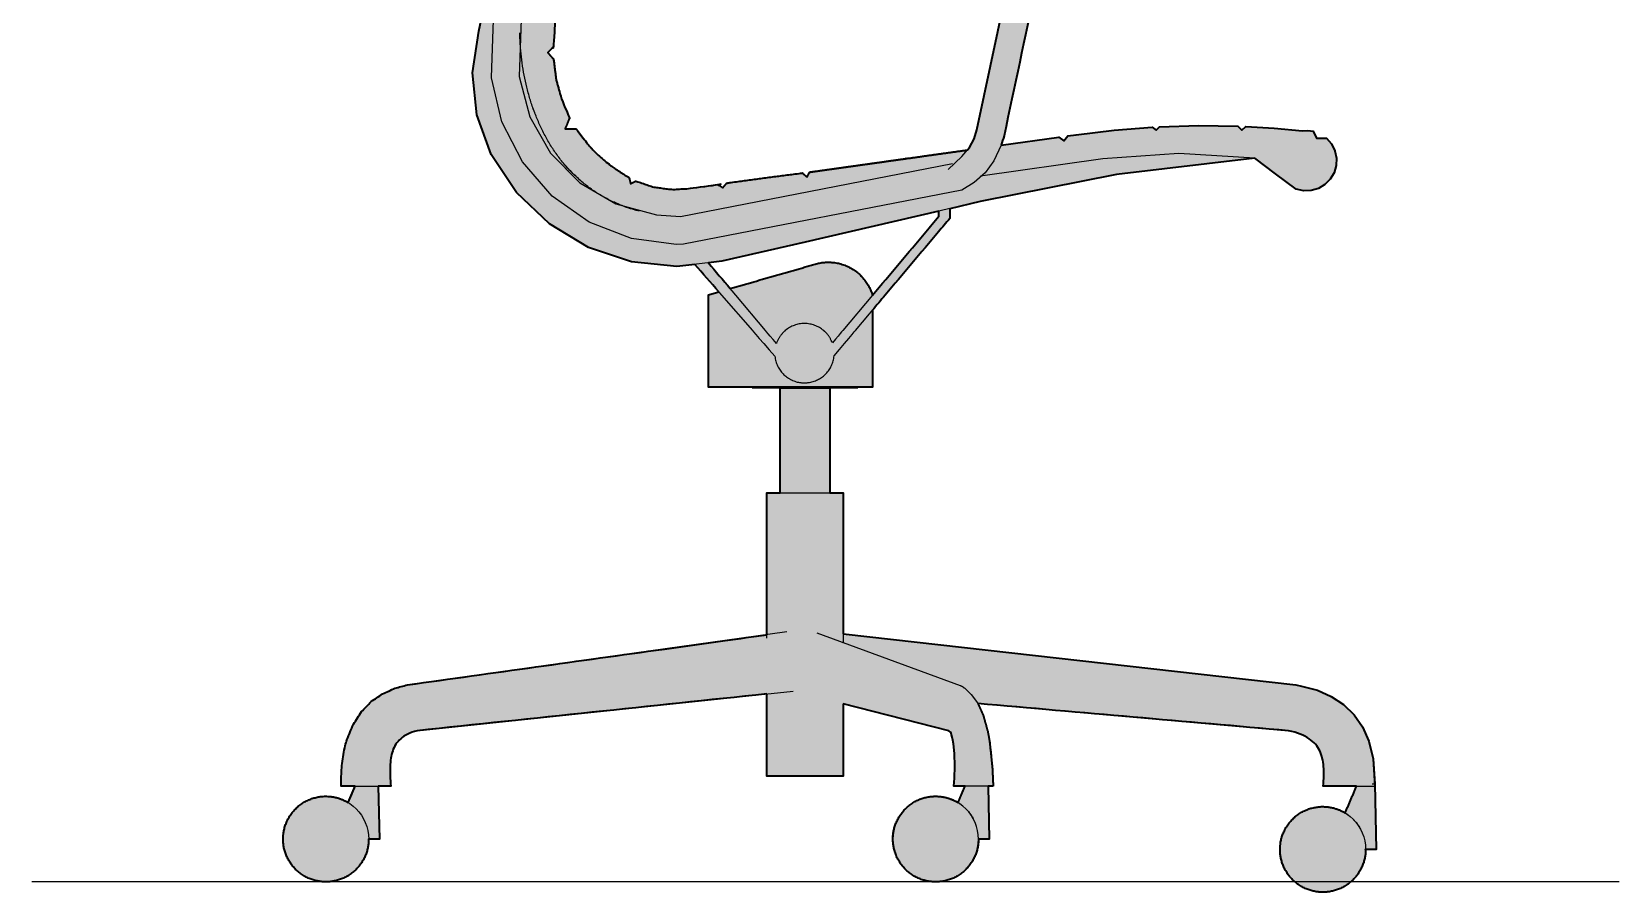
# Model space of a CAD drawing. Header units: millimetres. Extents: x 0 to 2114, y 0 to 2318.
# Drawn here: x 1172 to 2114, y 1297 to 1808 of the extents above; entities that cross this region are included whole.
import ezdxf

# ---------------------------------------------------------------- set-up
doc = ezdxf.new("R2010")
doc.units = ezdxf.units.MM
doc.layers.add('Blocks', color=7, linetype='Continuous')
doc.layers.add('Blocks$Fill', color=7, linetype='Continuous', true_color=0xffffff)
for name, color, linetype, lineweight, true_color in [('Blocks$Inner', 7, 'Continuous', 25, 0x007f00), ('Blocks$Outline', 7, 'Continuous', 35, 0xff3f3f), ('Groud', 7, 'Continuous', 25, 0x243775)]:
    doc.layers.add(name, color=color, linetype=linetype, lineweight=lineweight, true_color=true_color)

# ---------------------------------------------------------------- blocks, each defined once
blk = doc.blocks.new('Eames Aluminum Office Chair Side')
at = {"layer": 'Blocks$Fill'}
h = blk.add_hatch(color=256, dxfattribs=at)
h.paths.add_polyline_path([(575.4, 437.19), (609.6, 442), (612.62, 439.74), (614.87, 442.74), (619.84, 443.44), (642.38, 446.13), (664.97, 447.9), (667.39, 446.09), (669.43, 448.13), (692.61, 448.79), (715.8, 448.47), (718.19, 446.09), (720.62, 448.28), (737.43, 447.29), (754.23, 445.78), (757.41, 445.92), (760.56, 445.49), (762.64, 441.33), (768.56, 441.33), (771.48, 437.95), (773.47, 433.95), (774.42, 429.58), (774.25, 425.12), (772.99, 420.84), (770.7, 417), (767.54, 413.85), (763.7, 411.57), (759.41, 410.32), (754.95, 410.17), (750.58, 411.12), (738.18, 420.19), (725.97, 429.52), (643.92, 419.88), (562.91, 403.69), (544.9, 399.53), (544.9, 393.79), (538.15, 385.76), (499.02, 339.24), (499.02, 293.69), (401.73, 293.69), (401.73, 348.46), (407.73, 350.18), (393.58, 366.42), (382.86, 365.16), (355.98, 367.95), (330.36, 376.53), (307.23, 390.49), (287.71, 409.17), (272.73, 431.65), (264.11, 455.15), (261.6, 480.05), (265.36, 504.8), (275.53, 553.32), (275.57, 554.37), (276.88, 591.85), (278.78, 602.95), (279.22, 605.58), (279.24, 611.19), (276.34, 640.99), (268.74, 669.95), (249.81, 726.75), (249.31, 728.39), (223.81, 728.39), (222.62, 728.54), (221.27, 729.05), (219.91, 729.91), (218.58, 731.09), (217.32, 732.56), (216.15, 734.28), (215.14, 736.19), (214.29, 738.22), (213.65, 740.34), (213.03, 744.51), (213.09, 746.73), (213.34, 748.22), (213.84, 749.75), (214.56, 751), (215.47, 751.93), (216.54, 752.52), (217.85, 752.74), (238.97, 752.74), (242, 752.74), (232.58, 784.09), (221.13, 834.21), (214.95, 885.26), (214.19, 930.37), (218.06, 975.32), (220.88, 975.32), (214.99, 976.78), (209.63, 979.65), (205.16, 983.75), (201.83, 988.83), (199.87, 994.58), (199.5, 998.13), (199.88, 1001.67), (200.97, 1005.06), (202.74, 1008.16), (206.22, 1008.86), (207.11, 1012.41), (209.37, 1013.7), (211.81, 1014.64), (214.36, 1015.21), (219.22, 1015.21), (223.2, 1014.14), (226.82, 1012.17), (229.87, 1009.4), (232.92, 1004.93), (234.88, 999.89), (234.94, 999.68), (235, 999.44), (235.13, 998.89), (235.25, 998.26), (235.38, 997.53), (232.41, 994.57), (236.14, 991.77), (238.19, 966.62), (239.46, 941.3), (235.59, 937.42), (239.7, 934.33), (240.36, 911.98), (241.51, 889.37), (238.76, 886.62), (241.91, 884.26), (242.83, 874.54), (244.02, 864.84), (245.46, 855.15), (247.16, 845.48), (244.32, 839.79), (248.75, 837.57), (250.65, 829.12), (252.71, 820.71), (254.96, 812.36), (257.37, 804.05), (259.93, 795.79), (262.65, 787.56), (260.99, 784.23), (264.23, 782.98), (267.14, 774.85), (270.19, 766.73), (275.17, 754.02), (279.98, 741.24), (277.65, 736.6), (282.57, 734.14), (289.79, 713.51), (296.6, 692.73), (294.32, 688.18), (298.7, 685.99), (301.3, 677.45), (307.8, 656.92), (311.14, 644.82), (309.4, 641.35), (311.91, 640.1), (311.91, 640.1), (318.38, 642.2), (320.07, 642.37), (319.54, 647.02), (553.59, 674), (553.95, 670.91), (560.77, 671.36), (570.07, 670.4), (574.04, 669.28), (579.08, 667.86), (587.51, 663.82), (595.13, 658.39), (601.7, 651.74), (607.04, 644.07), (610.98, 635.59), (613.42, 626.57), (614.27, 617.26), (614.27, 617.25), (614.27, 617.25), (614.27, 617.24), (614.27, 617.24), (614.27, 617.23), (614.27, 617.23), (614.27, 617.22), (614.27, 617.22), (577.1, 442.82)], flags=0)
h.paths.add_polyline_path([(597.79, 618.79), (596.62, 626.47), (593.88, 633.77), (589.69, 640.36), (584.23, 645.96), (577.73, 650.32), (569.6, 653.43), (562.75, 654.67), (554.12, 654.35), (392.99, 633.17), (321.09, 625.79), (315.42, 623.66), (316.27, 617.78), (318.2, 595.36), (314.96, 592.93), (318.36, 590.39), (317.81, 568.37), (315.3, 546.44), (311.79, 542.93), (314.15, 539.77), (311.14, 517.69), (309.64, 495.54), (306.23, 492.12), (309.71, 488.26), (311.2, 476.26), (314.38, 464.62), (319.2, 453.51), (316.55, 446.88), (323.05, 446.88), (331.84, 435.48), (342.45, 425.72), (354.55, 417.91), (355.44, 414.34), (358.58, 415.91), (369.08, 412.33), (380.09, 410.89), (391.17, 411.62), (407.18, 413.98), (410.21, 411.96), (412.55, 414.74), (434.96, 417.81), (457.4, 420.67), (460.22, 418.31), (461.67, 421.21), (555.42, 434.38), (556.64, 435.83), (559.38, 440.97), (561.04, 446.3)], flags=0)
h.paths.add_polyline_path([(414.52, 352.13), (465.29, 366.69), (465.87, 366.85), (466.46, 367), (467.06, 367.13), (467.67, 367.26), (468.29, 367.37), (468.91, 367.47), (469.54, 367.55), (470.17, 367.62), (470.81, 367.67), (471.46, 367.71), (472.11, 367.74), (472.77, 367.75), (473.43, 367.74), (474.1, 367.72), (474.77, 367.68), (475.44, 367.62), (476.11, 367.55), (476.78, 367.46), (477.45, 367.35), (478.13, 367.23), (478.8, 367.09), (479.47, 366.93), (480.14, 366.75), (480.81, 366.55), (481.47, 366.34), (482.13, 366.11), (482.79, 365.87), (483.44, 365.6), (484.08, 365.32), (484.71, 365.02), (485.34, 364.71), (485.96, 364.38), (486.58, 364.03), (487.18, 363.67), (487.77, 363.29), (488.35, 362.9), (488.92, 362.5), (489.48, 362.08), (490.03, 361.65), (490.57, 361.2), (491.09, 360.74), (491.6, 360.27), (492.09, 359.79), (492.58, 359.3), (493.04, 358.8), (493.5, 358.29), (493.93, 357.77), (494.36, 357.24), (494.76, 356.71), (495.15, 356.16), (495.53, 355.62), (495.89, 355.06), (496.24, 354.5), (496.57, 353.94), (496.88, 353.37), (497.18, 352.8), (497.46, 352.23), (497.73, 351.65), (497.98, 351.07), (498.22, 350.5), (498.44, 349.92), (498.65, 349.34), (498.84, 348.76), (499.02, 348.18), (538.4, 395.01), (538.4, 398.03), (409.69, 368.32), (401.7, 367.38)], flags=0)
blk.add_hatch(color=256, dxfattribs=at).paths.add_polyline_path([(791.71, 19.25), (791.7, 18.68), (791.68, 18.12), (791.65, 17.54), (791.61, 16.97), (791.55, 16.39), (791.47, 15.8), (791.39, 15.22), (791.29, 14.63), (791.17, 14.04), (791.04, 13.44), (790.89, 12.85), (790.73, 12.26), (790.55, 11.67), (790.36, 11.08), (790.15, 10.49), (789.93, 9.9), (789.69, 9.31), (789.43, 8.73), (789.16, 8.16), (788.87, 7.58), (788.57, 7.01), (788.25, 6.45), (787.92, 5.9), (787.57, 5.35), (787.21, 4.81), (786.83, 4.28), (786.44, 3.75), (786.03, 3.24), (785.61, 2.73), (785.18, 2.24), (784.73, 1.76), (784.27, 1.29), (783.8, 0.83), (783.32, 0.38), (782.82, -0.05), (782.32, -0.47), (781.81, -0.88), (781.28, -1.27), (780.75, -1.65), (780.21, -2.01), (779.66, -2.36), (779.11, -2.69), (778.54, -3.01), (777.98, -3.31), (777.4, -3.6), (776.83, -3.87), (776.24, -4.13), (775.66, -4.37), (775.07, -4.59), (774.48, -4.8), (773.89, -4.99), (773.3, -5.17), (772.71, -5.33), (772.11, -5.48), (771.52, -5.61), (770.93, -5.73), (770.34, -5.83), (769.76, -5.92), (769.17, -5.99), (768.59, -6.05), (768.01, -6.09), (767.44, -6.13), (766.87, -6.15), (766.31, -6.15), (765.75, -6.15), (765.18, -6.13), (764.6, -6.09), (764.03, -6.05), (763.45, -5.99), (762.86, -5.92), (762.28, -5.83), (761.69, -5.73), (761.1, -5.61), (760.51, -5.48), (759.91, -5.33), (759.32, -5.17), (758.73, -4.99), (758.14, -4.8), (757.55, -4.59), (756.96, -4.37), (756.38, -4.13), (755.79, -3.87), (755.22, -3.6), (754.64, -3.31), (754.08, -3.01), (753.51, -2.69), (752.96, -2.36), (752.41, -2.01), (751.87, -1.65), (751.34, -1.27), (750.81, -0.88), (750.3, -0.47), (749.8, -0.05), (749.3, 0.38), (748.82, 0.83), (748.35, 1.29), (747.89, 1.76), (747.44, 2.24), (747.01, 2.73), (746.59, 3.24), (746.18, 3.75), (745.79, 4.28), (745.41, 4.81), (745.05, 5.35), (744.7, 5.9), (744.37, 6.45), (744.05, 7.01), (743.75, 7.58), (743.46, 8.16), (743.19, 8.73), (742.93, 9.31), (742.69, 9.9), (742.47, 10.49), (742.26, 11.08), (742.07, 11.67), (741.89, 12.26), (741.73, 12.85), (741.58, 13.44), (741.45, 14.04), (741.33, 14.63), (741.23, 15.22), (741.14, 15.8), (741.07, 16.39), (741.01, 16.97), (740.97, 17.54), (740.93, 18.12), (740.92, 18.68), (740.91, 19.25), (740.92, 19.81), (740.93, 20.38), (740.97, 20.95), (741.01, 21.53), (741.07, 22.11), (741.14, 22.7), (741.23, 23.28), (741.33, 23.87), (741.45, 24.46), (741.58, 25.05), (741.73, 25.64), (741.89, 26.24), (742.07, 26.83), (742.26, 27.42), (742.47, 28.01), (742.69, 28.6), (742.93, 29.18), (743.19, 29.76), (743.46, 30.34), (743.75, 30.91), (744.05, 31.48), (744.37, 32.04), (744.7, 32.6), (745.05, 33.15), (745.41, 33.69), (745.79, 34.22), (746.18, 34.74), (746.59, 35.26), (747.01, 35.76), (747.44, 36.26), (747.89, 36.74), (748.35, 37.21), (748.82, 37.67), (749.3, 38.11), (749.8, 38.55), (750.3, 38.97), (750.81, 39.37), (751.34, 39.77), (751.87, 40.14), (752.41, 40.51), (752.96, 40.86), (753.51, 41.19), (754.08, 41.51), (754.64, 41.81), (755.22, 42.1), (755.79, 42.37), (756.38, 42.63), (756.96, 42.87), (757.55, 43.09), (758.14, 43.3), (758.73, 43.49), (759.32, 43.67), (759.91, 43.83), (760.51, 43.98), (761.1, 44.11), (761.69, 44.22), (762.28, 44.33), (762.86, 44.41), (763.45, 44.49), (764.03, 44.55), (764.6, 44.59), (765.18, 44.62), (765.75, 44.64), (766.31, 44.65), (767.12, 44.64), (767.93, 44.6), (768.75, 44.53), (769.58, 44.44), (770.42, 44.31), (771.26, 44.16), (772.11, 43.98), (772.95, 43.76), (773.8, 43.52), (774.22, 43.39), (774.64, 43.24), (775.06, 43.09), (775.48, 42.94), (775.9, 42.77), (776.31, 42.6), (776.73, 42.41), (777.14, 42.22), (777.55, 42.02), (777.96, 41.82), (778.37, 41.6), (778.77, 41.38), (779.17, 41.15), (779.56, 40.92), (786.38, 56.82), (766.6, 56.82), (766.8, 59.92), (766.9, 62.89), (766.91, 64.32), (766.89, 65.72), (766.84, 67.08), (766.75, 68.41), (766.63, 69.7), (766.55, 70.33), (766.46, 70.95), (766.36, 71.56), (766.25, 72.17), (766.13, 72.76), (766, 73.35), (765.86, 73.93), (765.7, 74.5), (765.53, 75.06), (765.35, 75.61), (765.15, 76.16), (764.94, 76.7), (764.72, 77.23), (764.48, 77.75), (764.22, 78.26), (763.95, 78.77), (763.67, 79.27), (763.36, 79.76), (763.04, 80.24), (762.7, 80.72), (762.34, 81.18), (761.97, 81.64), (761.77, 81.87), (761.57, 82.09), (761.37, 82.31), (761.15, 82.53), (760.72, 82.96), (760.26, 83.38), (759.77, 83.8), (759.27, 84.2), (758.74, 84.59), (758.18, 84.98), (757.61, 85.35), (757, 85.72), (756.38, 86.07), (755.72, 86.42), (755.05, 86.75), (754.35, 87.08), (753.62, 87.39), (752.87, 87.69), (752.1, 87.98), (751.3, 88.26), (750.48, 88.53), (749.64, 88.78), (748.77, 89.03), (747.87, 89.26), (746.96, 89.48), (746.02, 89.69), (561.58, 105.83), (564.73, 98.9), (567.45, 89.1), (568.58, 82.87), (570.12, 68.08), (570.65, 56.82), (567.64, 56.82), (568.28, 25.4), (561.93, 25.4), (561.92, 24.84), (561.91, 24.27), (561.87, 23.69), (561.83, 23.12), (561.77, 22.54), (561.7, 21.95), (561.61, 21.37), (561.51, 20.78), (561.39, 20.19), (561.26, 19.6), (561.11, 19), (560.95, 18.41), (560.77, 17.82), (560.58, 17.23), (560.37, 16.64), (560.15, 16.05), (559.91, 15.47), (559.65, 14.88), (559.38, 14.31), (559.09, 13.73), (558.79, 13.17), (558.47, 12.6), (558.14, 12.05), (557.79, 11.5), (557.43, 10.96), (557.05, 10.43), (556.66, 9.9), (556.25, 9.39), (555.83, 8.89), (555.4, 8.39), (554.95, 7.91), (554.49, 7.44), (554.02, 6.98), (553.54, 6.53), (553.04, 6.1), (552.54, 5.68), (552.03, 5.27), (551.5, 4.88), (550.97, 4.5), (550.43, 4.14), (549.88, 3.79), (549.33, 3.46), (548.76, 3.14), (548.2, 2.84), (547.62, 2.55), (547.05, 2.28), (546.46, 2.02), (545.88, 1.78), (545.29, 1.56), (544.7, 1.35), (544.11, 1.16), (543.52, 0.98), (542.93, 0.82), (542.33, 0.67), (541.74, 0.54), (541.15, 0.42), (540.56, 0.32), (539.98, 0.23), (539.39, 0.16), (538.81, 0.1), (538.24, 0.06), (537.66, 0.03), (537.09, 0.01), (536.53, 0), (535.97, 0.01), (535.4, 0.03), (534.83, 0.06), (534.25, 0.1), (533.67, 0.16), (533.08, 0.23), (532.5, 0.32), (531.91, 0.42), (531.32, 0.54), (530.73, 0.67), (530.13, 0.82), (529.54, 0.98), (528.95, 1.16), (528.36, 1.35), (527.77, 1.56), (527.18, 1.78), (526.6, 2.02), (526.01, 2.28), (525.44, 2.55), (524.86, 2.84), (524.3, 3.14), (523.74, 3.46), (523.18, 3.79), (522.63, 4.14), (522.09, 4.5), (521.56, 4.88), (521.04, 5.27), (520.52, 5.68), (520.02, 6.1), (519.52, 6.53), (519.04, 6.98), (518.57, 7.44), (518.11, 7.91), (517.66, 8.39), (517.23, 8.89), (516.81, 9.39), (516.4, 9.9), (516.01, 10.43), (515.63, 10.96), (515.27, 11.5), (514.92, 12.05), (514.59, 12.6), (514.27, 13.17), (513.97, 13.73), (513.68, 14.31), (513.41, 14.88), (513.15, 15.47), (512.91, 16.05), (512.69, 16.64), (512.48, 17.23), (512.29, 17.82), (512.11, 18.41), (511.95, 19), (511.8, 19.6), (511.67, 20.19), (511.55, 20.78), (511.45, 21.37), (511.37, 21.95), (511.29, 22.54), (511.23, 23.12), (511.19, 23.69), (511.16, 24.27), (511.14, 24.84), (511.13, 25.4), (511.14, 25.96), (511.16, 26.53), (511.19, 27.11), (511.23, 27.68), (511.29, 28.26), (511.37, 28.85), (511.45, 29.43), (511.55, 30.02), (511.67, 30.61), (511.8, 31.2), (511.95, 31.8), (512.11, 32.39), (512.29, 32.98), (512.48, 33.57), (512.69, 34.16), (512.91, 34.75), (513.15, 35.33), (513.41, 35.92), (513.68, 36.49), (513.97, 37.07), (514.27, 37.63), (514.59, 38.2), (514.92, 38.75), (515.27, 39.3), (515.63, 39.84), (516.01, 40.37), (516.4, 40.9), (516.81, 41.41), (517.23, 41.91), (517.66, 42.41), (518.11, 42.89), (518.57, 43.36), (519.04, 43.82), (519.52, 44.27), (520.02, 44.7), (520.52, 45.12), (521.04, 45.53), (521.56, 45.92), (522.09, 46.3), (522.63, 46.66), (523.18, 47.01), (523.74, 47.34), (524.3, 47.66), (524.86, 47.96), (525.44, 48.25), (526.01, 48.52), (526.6, 48.78), (527.18, 49.02), (527.77, 49.24), (528.36, 49.45), (528.95, 49.64), (529.54, 49.82), (530.13, 49.98), (530.73, 50.13), (531.32, 50.26), (531.91, 50.38), (532.5, 50.48), (533.08, 50.57), (533.67, 50.64), (534.25, 50.7), (534.83, 50.74), (535.4, 50.77), (535.97, 50.79), (536.53, 50.8), (537.34, 50.79), (538.15, 50.75), (538.98, 50.68), (539.81, 50.59), (540.64, 50.47), (541.48, 50.31), (542.33, 50.13), (543.17, 49.92), (544.02, 49.67), (544.44, 49.54), (544.86, 49.4), (545.28, 49.25), (545.7, 49.09), (546.12, 48.92), (546.53, 48.75), (546.95, 48.56), (547.36, 48.37), (547.77, 48.18), (548.18, 47.97), (548.59, 47.76), (548.99, 47.53), (549.39, 47.3), (549.79, 47.07), (553.97, 56.82), (547.56, 56.82), (547.26, 56.82), (547.61, 61.57), (547.82, 68.67), (547.65, 76.14), (547.1, 81.85), (546.74, 84.04), (546.34, 85.87), (545.94, 87.33), (545.64, 88.21), (545.35, 88.9), (544.28, 89.71), (481.65, 105.6), (481.65, 62.71), (436.3, 62.71), (436.3, 111.56), (228.79, 89.71), (228, 89.5), (227.24, 89.27), (226.5, 89.04), (225.79, 88.79), (225.1, 88.53), (224.43, 88.27), (223.79, 87.98), (223.17, 87.69), (222.57, 87.39), (222, 87.08), (221.44, 86.75), (220.91, 86.42), (220.4, 86.07), (219.91, 85.72), (219.45, 85.35), (219.22, 85.17), (219, 84.98), (218.78, 84.79), (218.57, 84.59), (218.36, 84.4), (218.16, 84.2), (217.96, 84), (217.77, 83.8), (217.58, 83.59), (217.4, 83.38), (217.22, 83.17), (217.05, 82.96), (216.88, 82.75), (216.71, 82.53), (216.4, 82.09), (216.1, 81.64), (215.81, 81.18), (215.54, 80.72), (215.29, 80.24), (215.05, 79.76), (214.82, 79.27), (214.61, 78.77), (214.41, 78.26), (214.23, 77.75), (214.05, 77.23), (213.89, 76.7), (213.74, 76.16), (213.6, 75.61), (213.47, 75.06), (213.35, 74.5), (213.25, 73.93), (213.15, 73.35), (213.06, 72.76), (212.99, 72.17), (212.86, 70.95), (212.77, 69.7), (212.7, 68.41), (212.67, 67.08), (212.67, 65.72), (212.74, 62.89), (212.9, 59.92), (213.14, 56.82), (206.64, 56.82), (205.69, 56.82), (206.33, 25.4), (199.98, 25.4), (199.97, 24.84), (199.96, 24.27), (199.92, 23.69), (199.88, 23.12), (199.82, 22.54), (199.75, 21.95), (199.66, 21.37), (199.56, 20.78), (199.44, 20.19), (199.31, 19.6), (199.16, 19), (199, 18.41), (198.82, 17.82), (198.63, 17.23), (198.42, 16.64), (198.2, 16.05), (197.96, 15.47), (197.7, 14.88), (197.43, 14.31), (197.14, 13.73), (196.84, 13.17), (196.52, 12.6), (196.19, 12.05), (195.84, 11.5), (195.48, 10.96), (195.1, 10.43), (194.71, 9.9), (194.3, 9.39), (193.88, 8.89), (193.45, 8.39), (193, 7.91), (192.54, 7.44), (192.07, 6.98), (191.59, 6.53), (191.09, 6.1), (190.59, 5.68), (190.08, 5.27), (189.55, 4.88), (189.02, 4.5), (188.48, 4.14), (187.93, 3.79), (187.38, 3.46), (186.81, 3.14), (186.25, 2.84), (185.67, 2.55), (185.1, 2.28), (184.51, 2.02), (183.93, 1.78), (183.34, 1.56), (182.75, 1.35), (182.16, 1.16), (181.57, 0.98), (180.98, 0.82), (180.38, 0.67), (179.79, 0.54), (179.2, 0.42), (178.61, 0.32), (178.03, 0.23), (177.44, 0.16), (176.86, 0.1), (176.29, 0.06), (175.71, 0.03), (175.14, 0.01), (174.58, 0), (174.02, 0.01), (173.45, 0.03), (172.88, 0.06), (172.3, 0.1), (171.72, 0.16), (171.13, 0.23), (170.55, 0.32), (169.96, 0.42), (169.37, 0.54), (168.78, 0.67), (168.18, 0.82), (167.59, 0.98), (167, 1.16), (166.41, 1.35), (165.82, 1.56), (165.23, 1.78), (164.65, 2.02), (164.06, 2.28), (163.49, 2.55), (162.91, 2.84), (162.35, 3.14), (161.79, 3.46), (161.23, 3.79), (160.68, 4.14), (160.14, 4.5), (159.61, 4.88), (159.09, 5.27), (158.57, 5.68), (158.07, 6.1), (157.57, 6.53), (157.09, 6.98), (156.62, 7.44), (156.16, 7.91), (155.71, 8.39), (155.28, 8.89), (154.86, 9.39), (154.45, 9.9), (154.06, 10.43), (153.68, 10.96), (153.32, 11.5), (152.97, 12.05), (152.64, 12.6), (152.32, 13.17), (152.02, 13.73), (151.73, 14.31), (151.46, 14.88), (151.2, 15.47), (150.96, 16.05), (150.74, 16.64), (150.53, 17.23), (150.34, 17.82), (150.16, 18.41), (150, 19), (149.85, 19.6), (149.72, 20.19), (149.6, 20.78), (149.5, 21.37), (149.42, 21.95), (149.34, 22.54), (149.28, 23.12), (149.24, 23.69), (149.21, 24.27), (149.19, 24.84), (149.18, 25.4), (149.19, 25.96), (149.21, 26.53), (149.24, 27.11), (149.28, 27.68), (149.34, 28.26), (149.42, 28.85), (149.5, 29.43), (149.6, 30.02), (149.72, 30.61), (149.85, 31.2), (150, 31.8), (150.16, 32.39), (150.34, 32.98), (150.53, 33.57), (150.74, 34.16), (150.96, 34.75), (151.2, 35.33), (151.46, 35.92), (151.73, 36.49), (152.02, 37.07), (152.32, 37.63), (152.64, 38.2), (152.97, 38.75), (153.32, 39.3), (153.68, 39.84), (154.06, 40.37), (154.45, 40.9), (154.86, 41.41), (155.28, 41.91), (155.71, 42.41), (156.16, 42.89), (156.62, 43.36), (157.09, 43.82), (157.57, 44.27), (158.07, 44.7), (158.57, 45.12), (159.09, 45.53), (159.61, 45.92), (160.14, 46.3), (160.68, 46.66), (161.23, 47.01), (161.79, 47.34), (162.35, 47.66), (162.91, 47.96), (163.49, 48.25), (164.06, 48.52), (164.65, 48.78), (165.23, 49.02), (165.82, 49.24), (166.41, 49.45), (167, 49.64), (167.59, 49.82), (168.18, 49.98), (168.78, 50.13), (169.37, 50.26), (169.96, 50.38), (170.55, 50.48), (171.13, 50.57), (171.72, 50.64), (172.3, 50.7), (172.88, 50.74), (173.45, 50.77), (174.02, 50.79), (174.58, 50.8), (175.39, 50.79), (176.2, 50.75), (177.03, 50.68), (177.86, 50.59), (178.69, 50.47), (179.53, 50.31), (180.38, 50.13), (181.22, 49.92), (182.07, 49.67), (182.49, 49.54), (182.91, 49.4), (183.33, 49.25), (183.75, 49.09), (184.17, 48.92), (184.58, 48.75), (185, 48.56), (185.41, 48.37), (185.82, 48.18), (186.23, 47.97), (186.64, 47.76), (187.04, 47.53), (187.44, 47.3), (187.84, 47.07), (192.02, 56.82), (183.63, 56.82), (183.7, 61.56), (183.79, 64), (183.93, 66.48), (184.14, 69.02), (184.41, 71.61), (184.78, 74.27), (185, 75.62), (185.24, 76.98), (185.76, 79.51), (186.3, 81.78), (186.55, 82.73), (186.77, 83.5), (186.86, 83.8), (186.95, 84.05), (186.99, 84.15), (187.01, 84.19), (187.02, 84.23), (187.04, 84.27), (187.05, 84.3), (187.06, 84.31), (187.07, 84.32), (187.07, 84.34), (187.08, 84.35), (190.9, 93.59), (195.74, 101.05), (201.48, 106.97), (208.18, 111.64), (215.6, 114.9), (222.96, 116.94), (375.47, 138.19), (411.64, 143.22), (436.3, 146.66), (436.3, 230.98), (444.24, 230.98), (444.24, 293.22), (473.71, 293.22), (473.71, 230.98), (481.65, 230.98), (481.65, 147.23), (750.32, 116.96), (753.64, 116.23), (763.07, 113.74), (771.29, 110.1), (778.59, 105.22), (784.82, 99.14), (789.81, 92), (793.66, 83.47), (796.2, 73.07), (797.08, 58.14), (797.27, 58.14), (798.06, 19.25)], flags=0)
at = {"layer": 'Blocks$Inner'}
for p, q in [((414.52, 352.13), (465.29, 366.69)), ((427.57, 293.22), (490.38, 293.22)), ((444.24, 230.98), (444.24, 293.22)), ((473.71, 293.22), (473.71, 230.98)), ((411.64, 143.22), (375.47, 138.19)), ((465.92, 147.81), (551.06, 116.6)), ((561.58, 105.83), (746.02, 89.69)), ((553.97, 56.82), (549.79, 47.07)), ((786.38, 56.82), (779.56, 40.92))]:
    blk.add_line(p, q, dxfattribs=at)
for points in [[(597.79, 618.77), (596.62, 626.47), (593.88, 633.77), (589.69, 640.36), (584.23, 645.96), (577.73, 650.32), (569.6, 653.43), (562.75, 654.67), (554.12, 654.35), (392.99, 633.17), (321.09, 625.79), (315.23, 623.59), (307.29, 618.91), (301.76, 613.49), (297.49, 607.06), (294.65, 599.89), (293.31, 591.26), (289.34, 477.94)], [(311.14, 517.69), (309.64, 495.54), (306.23, 492.12), (309.71, 488.26), (311.2, 476.26), (314.38, 464.62), (319.2, 453.51), (316.55, 446.88), (323.05, 446.88), (331.84, 435.48), (342.45, 425.72), (354.55, 417.91), (355.44, 414.34), (358.58, 415.91), (369.08, 412.33), (380.09, 410.89), (391.17, 411.62)], [(614.27, 617.22), (577.1, 442.82), (575.4, 437.19), (571.08, 427.82), (565.83, 420.87), (559.39, 415.01), (551.97, 410.43), (386.84, 378.4), (382.53, 378.36), (355.89, 381.84), (330.86, 391.59), (308.9, 407.04), (291.28, 427.29), (279.04, 451.15), (272.87, 477.25)], [(544.03, 422.79), (552.11, 430.46), (556.64, 435.83), (559.38, 440.97), (561.04, 446.3), (597.8, 618.82)], [(272.87, 477.28), (276.88, 591.85), (278.78, 602.95)], [(575.14, 437.15), (609.6, 442), (612.62, 439.74), (614.87, 442.74), (619.84, 443.44), (642.38, 446.13), (664.97, 447.9), (667.39, 446.09), (669.43, 448.13), (692.61, 448.79), (715.8, 448.47), (718.19, 446.09), (720.62, 448.28), (737.43, 447.29), (754.23, 445.78), (757.41, 445.92), (760.56, 445.49), (762.64, 441.33), (768.56, 441.33), (771.48, 437.95), (773.47, 433.95), (774.42, 429.58), (774.25, 425.12), (772.99, 420.84), (770.7, 417), (767.54, 413.85), (763.7, 411.57), (759.41, 410.32), (754.95, 410.17), (750.58, 411.12), (738.18, 420.19), (725.97, 429.52), (643.92, 419.88), (562.91, 403.69), (458.97, 379.69), (409.69, 368.32), (382.86, 365.16), (355.98, 367.95), (330.36, 376.53), (307.23, 390.49), (287.71, 409.17), (272.73, 431.65), (264.11, 455.15), (261.6, 480.05), (265.36, 504.8)], [(289.34, 477.97), (295.58, 454.02), (307.83, 432.49), (325.28, 414.87), (346.74, 402.35), (370.72, 395.82), (385.08, 394.96), (546.47, 426.25)], [(407.18, 413.98), (410.21, 411.96), (412.55, 414.74), (434.96, 417.81), (457.4, 420.67), (460.22, 418.31), (461.67, 421.21), (555.42, 434.38)], [(725.97, 429.52), (680.82, 432.33), (635.69, 429.06), (563.04, 418.85)], [(476.22, 312.14), (479.48, 316.02), (482.46, 319.56), (484.99, 322.57), (486.94, 324.89), (488.21, 326.39), (488.87, 327.18), (506.54, 348.18), (538.15, 385.76), (544.9, 393.79), (544.9, 399.53)], [(538.4, 398.03), (538.4, 395.01), (530.63, 385.76), (499.02, 348.18)], [(393.58, 366.42), (409.47, 348.18), (427.78, 327.18), (428.47, 326.39), (429.8, 324.86), (431.85, 322.51), (434.52, 319.45), (437.65, 315.85), (441.08, 311.91)], [(441.96, 319.51), (440, 321.85), (438.35, 323.81), (437.06, 325.34), (436.18, 326.39), (435.51, 327.18), (417.84, 348.18), (401.7, 367.38)], [(499.02, 339.24), (499.02, 293.69), (401.73, 293.69), (401.73, 348.46), (407.73, 350.18)], [(499.02, 348.18), (481.35, 327.18), (480.69, 326.39), (479.84, 325.38), (478.62, 323.93), (477.05, 322.07), (475.2, 319.86)], [(436.3, 144.69), (436.3, 230.98), (481.65, 230.98), (481.65, 141.74)], [(448.11, 148.3), (222.96, 116.94), (215.6, 114.9), (208.18, 111.64), (201.48, 106.97), (195.74, 101.05), (190.9, 93.59), (187.08, 84.35)], [(797.16, 56.82), (796.2, 73.07), (793.66, 83.47), (789.81, 92), (784.82, 99.14), (778.59, 105.22), (771.29, 110.1), (763.07, 113.74), (753.64, 116.23), (750.32, 116.96), (481.65, 147.23)], [(228.79, 89.71), (451.92, 113.2)], [(553.25, 115.22), (553.78, 114.93), (557.66, 111.29), (561.43, 106.16), (564.73, 98.9), (567.45, 89.1), (568.58, 82.87), (570.12, 68.08), (570.65, 56.82), (570.44, 56.82)], [(481.65, 105.68), (481.65, 62.71), (436.3, 62.71), (436.3, 111.56)], [(570.65, 56.82), (570.04, 56.82), (568.72, 56.82), (566.74, 56.82), (559.94, 56.82), (556.66, 56.82), (553.7, 56.82), (551.21, 56.82), (549.32, 56.82), (548.1, 56.82), (547.56, 56.82), (547.26, 56.82), (547.61, 61.57), (547.82, 68.67), (547.65, 76.14), (547.1, 81.85), (546.74, 84.04), (546.34, 85.87), (545.94, 87.33), (545.64, 88.21), (545.35, 88.9), (544.28, 89.71), (481.65, 105.6)], [(183.63, 56.82), (187.84, 56.82), (191.17, 56.82), (194.64, 56.82), (198.08, 56.82), (201.32, 56.82), (204.22, 56.82), (206.64, 56.82), (213.14, 56.82)], [(205.69, 56.82), (206.33, 25.4), (199.98, 25.4)], [(567.64, 56.82), (568.28, 25.4), (561.93, 25.4)], [(766.6, 56.82), (778.61, 56.82), (782.04, 56.82), (785.52, 56.82), (788.87, 56.82), (791.95, 56.82), (794.61, 56.82), (796.51, 56.82)], [(795.6, 58.14), (797.27, 58.14), (798.06, 19.25), (791.71, 19.25)]]:
    blk.add_lwpolyline(points, dxfattribs=at)
at = {"layer": 'Blocks$Inner', "extrusion": (0, 0, -1)}
for centre, radius, start, end in [((-472.82, 340.43), 27.32, 74, 163.50565), ((-174.58, 25.4), 25.4, 360, 180), ((-536.53, 25.4), 25.4, 121.45575, 129.19908), ((-536.53, 25.4), 25.4, 136.09171, 150.72767), ((-766.31, 19.25), 25.4, 360, 180), ((-766.31, 19.25), 25.4, 121.45575, 129.19908), ((-766.31, 19.25), 25.4, 136.09171, 150.72767), ((-174.58, 25.4), 25.4, 180, 0), ((-766.31, 19.25), 25.4, 180, 360)]:
    blk.add_arc(centre, radius, start, end, dxfattribs=at)
at = {"layer": 'Blocks$Inner'}
for start, end in [(0, 180), (180, 0)]:
    blk.add_arc((536.53, 25.4), 25.4, start, end, dxfattribs=at)
for points, knots in [([(360.5, 398), (358.26, 398.61), (353.74, 400.02), (347.01, 402.65), (340.46, 405.81), (334.32, 409.45), (328.55, 413.7), (323.05, 418.51), (317.94, 423.76), (313.29, 429.25), (309.15, 435.09), (305.43, 441.36), (302.14, 447.87), (299.23, 454.48), (296.73, 461.22), (294.64, 468.18), (292.94, 475.27), (291.57, 482.39), (290.57, 489.6), (289.97, 496.83), (289.78, 501.63), (289.73, 503.96)], [0.053011, 0.053011, 0.053011, 0.053011, 0.0657895, 0.0789474, 0.0921053, 0.1052632, 0.1184211, 0.1315789, 0.1447368, 0.1578947, 0.1710526, 0.1842105, 0.1973684, 0.2105263, 0.2236842, 0.2368421, 0.25, 0.2631579, 0.2763158, 0.2894737, 0.3019873, 0.3019873, 0.3019873, 0.3019873]), ([(290.59, 490.22), (290.42, 491.73), (290.09, 494.87), (289.84, 498.6), (289.75, 500.83), (289.73, 501.43)], [-0.72257254, -0.72257254, -0.72257254, -0.72257254, -0.71428571, -0.70535714, -0.7021156, -0.7021156, -0.7021156, -0.7021156]), ([(323.09, 418.65), (321.55, 420.04), (319.23, 422.32), (317.08, 424.72), (316.3, 425.62)], [-0.86856329, -0.86856329, -0.86856329, -0.86856329, -0.85714286, -0.85051642, -0.85051642, -0.85051642, -0.85051642]), ([(446.34, 326.39), (446.13, 326.21), (445.79, 325.88), (445.32, 325.34), (444.95, 324.87), (444.56, 324.37), (444.15, 323.82), (443.74, 323.22), (443.35, 322.57), (442.98, 321.87), (442.51, 320.88), (442.17, 320.08), (441.96, 319.51)], [129.958818, 129.958818, 129.958818, 129.958818, 130.125485, 130.208818, 130.292152, 130.375485, 130.458818, 130.542152, 130.625485, 130.708818, 130.792152, 130.958818, 130.958818, 130.958818, 130.958818]), ([(475.2, 319.86), (474.98, 320.4), (474.65, 321.16), (474.18, 322.09), (473.82, 322.75), (473.44, 323.37), (473.05, 323.93), (472.65, 324.46), (472.28, 324.94), (471.92, 325.38), (471.47, 325.9), (471.14, 326.21), (470.94, 326.39)], [127.9314007, 127.9314007, 127.9314007, 127.9314007, 128.0980673, 128.1814007, 128.264734, 128.3480673, 128.4314007, 128.514734, 128.5980673, 128.6814007, 128.764734, 128.9314007, 128.9314007, 128.9314007, 128.9314007]), ([(441.08, 311.91), (441.21, 310.9), (441.51, 309.42), (442.12, 307.54), (442.85, 305.75), (444.09, 303.64), (445.91, 301.45), (447.64, 299.91), (448.97, 298.99), (449.76, 298.52), (450.37, 298.19), (450.99, 297.89), (451.84, 297.5), (452.95, 297.06), (454.34, 296.64), (455.51, 296.4), (456.46, 296.29), (457.45, 296.2), (458.72, 296.17), (459.99, 296.22), (460.97, 296.31), (461.93, 296.43), (463.1, 296.68), (464.48, 297.11), (465.58, 297.56), (466.44, 297.96), (467.06, 298.27), (467.66, 298.6), (468.45, 299.08), (469.78, 300.02), (471.49, 301.58), (473.3, 303.79), (474.52, 305.92), (475.23, 307.74), (475.82, 309.63), (476.1, 311.12), (476.22, 312.14)], [58.103759, 58.103759, 58.103759, 58.103759, 58.159315, 58.187093, 58.21487, 58.270426, 58.325982, 58.381537, 58.409315, 58.423204, 58.437093, 58.450982, 58.46487, 58.492648, 58.520426, 58.548204, 58.562093, 58.575982, 58.603759, 58.631537, 58.645426, 58.659315, 58.687093, 58.71487, 58.742648, 58.756537, 58.770426, 58.784315, 58.798204, 58.825982, 58.881537, 58.937093, 58.992648, 59.020426, 59.048204, 59.103759, 59.103759, 59.103759, 59.103759]), ([(187.08, 84.35), (186.81, 83.92), (184.9, 76.55), (183.78, 66.34), (183.63, 59.93), (183.63, 56.82)], [2.2202838, 2.2202838, 2.2202838, 2.2202838, 2.3592911, 2.5092911, 2.6592911, 2.6592911, 2.6592911, 2.6592911])]:
    blk.add_open_spline(points, degree=3, knots=knots, dxfattribs=at)
for points, degree in [([(298.54, 456.44), (298.05, 457.7), (297.58, 458.96), (297.13, 460.24)], 3), ([(348.85, 401.94), (347.72, 402.43), (346.6, 402.95), (345.48, 403.49)], 3), ([(355, 399.54), (354.14, 399.84), (353.29, 400.15), (352.44, 400.48)], 3), ([(470.06, 327.18), (469.24, 327.86), (467.53, 329.06), (464.8, 330.35), (461.77, 331.17), (458.66, 331.46), (455.55, 331.17), (452.51, 330.37), (449.77, 329.07), (448.04, 327.87), (447.22, 327.18)], 3), ([(213.14, 56.82), (212.78, 61.04), (212.39, 68.81), (213.71, 78.07), (218.14, 85.39), (224.52, 88.62), (228.79, 89.71)], 3), ([(746.02, 89.69), (751.09, 88.62), (759.24, 85.39), (765.12, 78.07), (767.14, 68.81), (766.92, 61.04), (766.6, 56.82)], 3), ([(192.02, 56.82), (187.84, 47.07)], 1)]:
    blk.add_open_spline(points, degree=degree, dxfattribs=at)
for points, weights in [([(391.17, 411.62), (399.17, 412.83), (407.18, 413.98)], [0.945958948463, 0.94698511076, 0.948022668572]), ([(447.22, 327.18), (446.75, 326.78), (446.34, 326.39)], [0.96140306525, 0.963596663848, 0.965834878944]), ([(470.94, 326.39), (470.53, 326.78), (470.06, 327.18)], [0.965834878944, 0.963596663848, 0.96140306525]), ([(551.06, 116.6), (552.3, 116.15), (553.25, 115.22)], [0.923803937027, 0.87182879639, 0.858307666168])]:
    blk.add_rational_spline(points, weights, degree=2, dxfattribs=at)
at = {"layer": 'Blocks$Outline'}
for points in [[(555.42, 434.38), (556.64, 435.83), (559.38, 440.97), (561.04, 446.3), (597.79, 618.79)], [(393.58, 366.42), (382.86, 365.16), (355.98, 367.95), (330.36, 376.53), (307.23, 390.49), (287.71, 409.17), (272.73, 431.65), (264.11, 455.15), (261.6, 480.05), (265.36, 504.8), (275.53, 553.32)], [(575.4, 437.19), (609.6, 442), (612.62, 439.74), (614.87, 442.74), (619.84, 443.44), (642.38, 446.13), (664.97, 447.9), (667.39, 446.09), (669.43, 448.13), (692.61, 448.79), (715.8, 448.47), (718.19, 446.09), (720.62, 448.28), (737.43, 447.29), (754.23, 445.78), (757.41, 445.92), (760.56, 445.49), (762.64, 441.33), (768.56, 441.33), (771.48, 437.95), (773.47, 433.95), (774.42, 429.58), (774.25, 425.12), (772.99, 420.84), (770.7, 417), (767.54, 413.85), (763.7, 411.57), (759.41, 410.32), (754.95, 410.17), (750.58, 411.12), (738.18, 420.19), (725.97, 429.52)], [(725.97, 429.52), (643.92, 419.88), (562.91, 403.69), (544.9, 399.53)], [(538.4, 398.03), (458.97, 379.69), (409.69, 368.32), (401.7, 367.38)], [(499.02, 339.24), (499.02, 293.69), (401.73, 293.69), (401.73, 348.46), (407.73, 350.18)], [(444.24, 230.98), (444.24, 293.22)], [(444.24, 293.22), (473.71, 293.22)], [(473.71, 293.22), (473.71, 230.98)], [(436.3, 146.66), (436.3, 230.98), (444.24, 230.98)], [(473.71, 230.98), (481.65, 230.98), (481.65, 147.23)], [(375.47, 138.19), (411.64, 143.22)], [(481.65, 147.23), (750.32, 116.96), (753.64, 116.23), (763.07, 113.74), (771.29, 110.1), (778.59, 105.22), (784.82, 99.14), (789.81, 92), (793.66, 83.47), (796.2, 73.07), (797.08, 58.14)], [(481.65, 105.6), (481.65, 62.71), (436.3, 62.71), (436.3, 111.56)], [(544.28, 89.71), (481.65, 105.6)], [(547.56, 56.82), (547.26, 56.82), (547.61, 61.57), (547.82, 68.67), (547.65, 76.14), (547.1, 81.85), (546.74, 84.04), (546.34, 85.87), (545.94, 87.33), (545.64, 88.21), (545.35, 88.9), (544.28, 89.71)], [(187.84, 47.07), (192.02, 56.82)], [(205.69, 56.82), (206.33, 25.4), (199.98, 25.4)], [(553.97, 56.82), (553.7, 56.82), (551.21, 56.82), (549.32, 56.82), (548.1, 56.82), (547.56, 56.82)], [(567.64, 56.82), (568.28, 25.4), (561.93, 25.4)], [(570.65, 56.82), (570.04, 56.82), (568.72, 56.82), (567.64, 56.82)], [(797.08, 58.14), (797.27, 58.14), (798.06, 19.25), (791.71, 19.25)]]:
    blk.add_lwpolyline(points, dxfattribs=at)
for points, weights, knots in [([(315.42, 623.66), (315.84, 620.72), (316.27, 617.78), (317.24, 606.57), (318.2, 595.36), (316.58, 594.15), (314.96, 592.93), (316.66, 591.66), (318.36, 590.39), (318.08, 579.38), (317.81, 568.37), (316.56, 557.4), (315.3, 546.44), (313.54, 544.68), (311.79, 542.93), (312.97, 541.35), (314.15, 539.77), (312.65, 528.73), (311.14, 517.69), (310.39, 506.61), (309.64, 495.54), (307.94, 493.83), (306.23, 492.12), (307.97, 490.19), (309.71, 488.26), (310.46, 482.26), (311.2, 476.26), (312.79, 470.44), (314.38, 464.62), (316.79, 459.06), (319.2, 453.51), (317.87, 450.19), (316.55, 446.88), (319.8, 446.88), (323.05, 446.88), (327.44, 441.18), (331.84, 435.48), (337.14, 430.6), (342.45, 425.72), (348.5, 421.81), (354.55, 417.91), (355, 416.12), (355.44, 414.34), (357.01, 415.12), (358.58, 415.91), (363.83, 414.12), (369.08, 412.33), (374.59, 411.61), (380.09, 410.89), (385.63, 411.25), (391.17, 411.62), (399.17, 412.83), (407.18, 413.98), (408.7, 412.97), (410.21, 411.96), (411.38, 413.35), (412.55, 414.74), (423.75, 416.28), (434.96, 417.81), (446.18, 419.24), (457.4, 420.67), (458.81, 419.49), (460.22, 418.31), (460.94, 419.76), (461.67, 421.21), (508.54, 427.8), (555.42, 434.38)], [1, 1, 1, 1, 1, 1, 1, 1, 1, 1, 1, 1, 1, 1, 1, 1, 1, 1, 1, 1, 1, 1, 1, 1, 1, 1, 1, 1, 1, 1, 1, 1, 1, 1, 1, 1, 1, 1, 1, 1, 1, 1, 1, 1, 1, 1, 1, 1, 1, 1, 1, 1.00108478523, 1.00218161698, 1.00218161698, 1.00218161698, 1.00218161698, 1.00218161698, 1.00218161698, 1.00218161698, 1.00218161698, 1.00218161698, 1.00218161698, 1.00218161698, 1.00218161698, 1.00218161698, 1.00218161698, 1.00218161698], [0.044041, 0.044041, 0.044041, 1, 1, 2, 2, 6.055307, 6.055307, 10.298906, 10.298906, 11.298906, 11.298906, 12.298906, 12.298906, 17.268533, 17.268533, 21.217016, 21.217016, 22.217016, 22.217016, 23.217016, 23.217016, 28.047091, 28.047091, 33.250134, 33.250134, 34.250134, 34.250134, 35.250134, 35.250134, 36.250134, 36.250134, 43.387581, 43.387581, 49.887904, 49.887904, 50.887904, 50.887904, 51.887904, 51.887904, 52.887904, 52.887904, 56.566012, 56.566012, 60.076549, 60.076549, 61.076549, 61.076549, 62.076549, 62.076549, 63.076549, 63.076549, 63.083477, 63.083477, 66.725848, 66.725848, 70.362818, 70.362818, 71.362818, 71.362818, 72.362818, 72.362818, 76.038903, 76.038903, 79.282413, 79.282413, 173.951791, 173.951791, 173.951791]), ([(414.52, 352.13), (439.91, 359.41), (465.29, 366.69), (491.33, 374.16), (499.02, 348.18)], [1, 1, 1, 0.710150691389, 1], [-0.043631, -0.043631, -0.043631, 52.770782, 52.770782, 95.450825, 95.450825, 95.450825]), ([(149.18, 25.4), (149.18, 50.8), (174.58, 50.8), (181.73, 50.8), (187.84, 47.07)], [1, 0.707106781187, 1, 0.895537644752, 0.86558970611], [79.796453, 79.796453, 79.796453, 119.69468, 119.69468, 133.924654, 133.924654, 133.924654]), ([(561.93, 25.4), (561.93, 0), (536.53, 0), (511.13, 0), (511.13, 25.4), (511.13, 50.8), (536.53, 50.8), (543.68, 50.8), (549.79, 47.07)], [1, 0.707106781187, 1, 0.707106781187, 1, 0.707106781187, 1, 0.895537644752, 0.86558970611], [-356.964789, -356.964789, -356.964789, -317.066562, -317.066562, -277.168336, -277.168336, -237.270109, -237.270109, -223.040136, -223.040136, -223.040136]), ([(740.91, 19.25), (740.91, 44.65), (766.31, 44.65), (773.46, 44.65), (779.56, 40.92)], [1, 0.707106781187, 1, 0.895537644752, 0.86558970611], [0, 0, 0, 39.898227, 39.898227, 54.1282, 54.1282, 54.1282]), ([(199.98, 25.4), (199.98, 25.4), (199.98, 25.4), (199.98, 0), (174.58, 0), (149.18, 0), (149.18, 25.4)], [0.999997096176, 0.999998548081, 1, 0.707106781187, 1, 0.707106781187, 1], [159.592709, 159.592709, 159.592709, 159.592907, 159.592907, 199.491134, 199.491134, 239.38936, 239.38936, 239.38936]), ([(791.71, 19.25), (791.71, 19.25), (791.71, 19.25), (791.71, -6.15), (766.31, -6.15), (740.91, -6.15), (740.91, 19.25)], [0.999997096176, 0.999998548081, 1, 0.707106781187, 1, 0.707106781187, 1], [79.796256, 79.796256, 79.796256, 79.796453, 79.796453, 119.69468, 119.69468, 159.592907, 159.592907, 159.592907])]:
    blk.add_rational_spline(points, weights, degree=2, knots=knots, dxfattribs=at)
for points, degree, knots in [([(614.27, 617.26), (614.27, 617.26), (614.27, 617.25), (614.27, 617.23), (614.27, 617.22), (601.88, 559.08), (589.49, 500.95), (577.1, 442.82), (576.54, 440.94), (575.97, 439.07), (575.4, 437.19)], 3, [0.49918, 0.49918, 0.49918, 0.49918, 0.499645, 0.513483, 0.513483, 0.513483, 178.83147, 178.83147, 178.83147, 184.708549, 184.708549, 184.708549, 184.708549]), ([(544.9, 399.53), (544.9, 397.62), (544.9, 395.7), (544.9, 393.79), (542.65, 391.11), (540.4, 388.44), (538.15, 385.76), (527.61, 373.24), (517.07, 360.71), (506.54, 348.18), (504.03, 345.2), (501.52, 342.22), (499.02, 339.24)], 3, [-157.920561, -157.920561, -157.920561, -157.920561, -152.17863, -152.17863, -152.17863, -141.689786, -141.689786, -141.689786, -92.584335, -92.584335, -92.584335, -80.902073, -80.902073, -80.902073, -80.902073]), ([(499.02, 348.18), (509.55, 360.71), (520.09, 373.24), (530.63, 385.76), (533.22, 388.84), (535.81, 391.93), (538.4, 395.01), (538.4, 396.02), (538.4, 397.02), (538.4, 398.03)], 3, [-64.210059, -64.210059, -64.210059, -64.210059, -15.104609, -15.104609, -15.104609, -3.024611, -3.024611, -3.024611, 0, 0, 0, 0]), ([(192.02, 56.82), (191.73, 56.82), (191.45, 56.82), (191.17, 56.82), (190.06, 56.82), (188.95, 56.82), (187.84, 56.82), (186.44, 56.82), (185.03, 56.82), (183.63, 56.82), (183.63, 59.93), (183.78, 66.34), (184.9, 76.55), (186.81, 83.92), (187.08, 84.35), (188.35, 87.43), (189.63, 90.51), (190.9, 93.59), (192.51, 96.08), (194.13, 98.56), (195.74, 101.05), (197.66, 103.02), (199.57, 105), (201.48, 106.97), (203.71, 108.53), (205.95, 110.08), (208.18, 111.64), (210.65, 112.72), (213.13, 113.81), (215.6, 114.9), (218.05, 115.58), (220.5, 116.26), (222.96, 116.94), (273.79, 124.02), (324.63, 131.11), (375.47, 138.19)], 3, [-8.107889, -8.107889, -8.107889, -8.107889, -7.863599, -7.863599, -7.863599, -6.863599, -6.863599, -6.863599, -2.659291, -2.659291, -2.659291, -2.509291, -2.359291, -2.220284, -2.220284, -2.220284, -1.220284, -1.220284, -1.220284, -0.220284, -0.220284, -0.220284, 3, 3, 3, 4, 4, 4, 5, 5, 5, 5.965967, 5.965967, 5.965967, 159.953171, 159.953171, 159.953171, 159.953171]), ([(436.3, 111.56), (367.13, 104.27), (297.96, 96.99), (228.79, 89.71), (224.52, 88.62), (218.14, 85.39), (213.71, 78.07), (212.39, 68.81), (212.78, 61.04), (213.14, 56.82), (210.98, 56.82), (208.81, 56.82), (206.64, 56.82), (206.32, 56.82), (206.01, 56.82), (205.69, 56.82)], 3, [-229.024701, -229.024701, -229.024701, -229.024701, -20.366194, -20.366194, -20.366194, -20.116194, -19.866194, -19.616194, -19.366194, -19.366194, -19.366194, -12.863599, -12.863599, -12.863599, -12.470294, -12.470294, -12.470294, -12.470294]), ([(786.38, 56.82), (786.09, 56.82), (785.81, 56.82), (785.52, 56.82), (784.36, 56.82), (783.2, 56.82), (782.04, 56.82), (780.9, 56.82), (779.76, 56.82), (778.61, 56.82), (774.61, 56.82), (770.61, 56.82), (766.6, 56.82), (766.92, 61.04), (767.14, 68.81), (765.12, 78.07), (759.24, 85.39), (751.09, 88.62), (746.02, 89.69), (684.54, 95.07), (623.06, 100.45), (561.58, 105.83)], 3, [-202.156207, -202.156207, -202.156207, -202.156207, -201.898666, -201.898666, -201.898666, -200.898666, -200.898666, -200.898666, -199.898666, -199.898666, -199.898666, -187.886955, -187.886955, -187.886955, -187.636955, -187.386955, -187.136955, -186.886955, -186.886955, -186.886955, -1.738294, -1.738294, -1.738294, -1.738294]), ([(561.58, 105.83), (563.16, 102.37), (564.73, 98.9), (566.09, 94), (567.45, 89.1), (568.02, 85.99), (568.58, 82.87), (569.35, 75.47), (570.12, 68.08), (570.39, 62.45), (570.65, 56.82)], 2, [93.131835, 93.131835, 93.131835, 94.087044, 94.087044, 95.087044, 95.087044, 96.087044, 96.087044, 97.087044, 97.087044, 98.087044, 98.087044, 98.087044])]:
    blk.add_open_spline(points, degree=degree, knots=knots, dxfattribs=at)
for points, degree in [([(407.73, 350.18), (403.01, 355.6), (398.3, 361.01), (393.58, 366.42)], 3), ([(401.7, 367.38), (405.97, 362.3), (410.25, 357.21), (414.52, 352.13)], 3), ([(411.64, 143.22), (419.86, 144.37), (428.08, 145.51), (436.3, 146.66)], 3), ([(549.79, 47.07), (551.88, 51.94), (553.97, 56.82)], 2), ([(779.56, 40.92), (782.97, 48.87), (786.38, 56.82)], 2)]:
    blk.add_open_spline(points, degree=degree, dxfattribs=at)

msp = doc.modelspace()

# ---------------------------------------------------------------- linework, layer by layer
at = {"layer": 'Groud'}
msp.add_lwpolyline([(2113.96, 1303.19), (1171.71, 1303.19)], dxfattribs=at)

# ---------------------------------------------------------------- block references
at = {"layer": 'Blocks'}
msp.add_blockref('Eames Aluminum Office Chair Side', (1171.71, 1303.19), dxfattribs=at)

doc.saveas('drawing.dxf')
